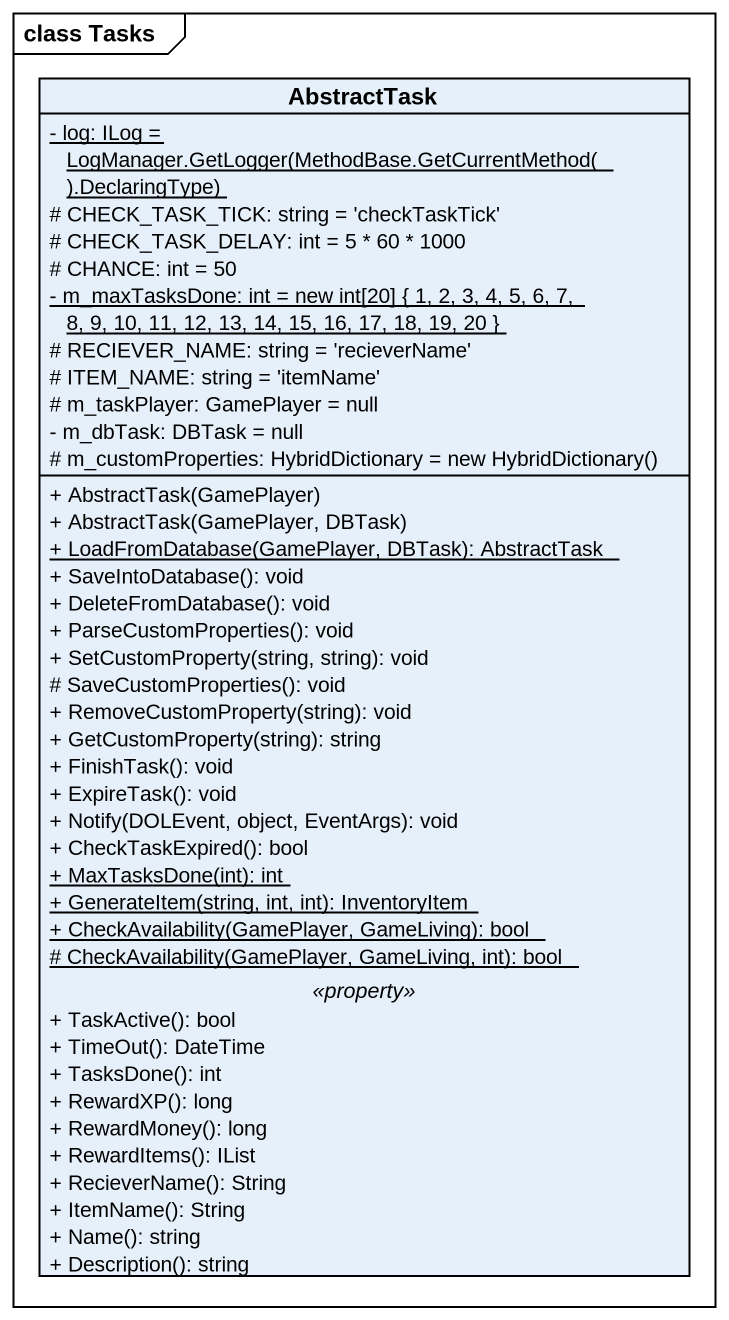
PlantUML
@startuml
mainframe class Tasks
hide circle
hide empty members
skinparam classAttributeIconSize 0
class AbstractTask {
  {static} {field} - log: ILog = LogManager.GetLogger(MethodBase.GetCurrentMethod().DeclaringType)
  # CHECK_TASK_TICK: string = 'checkTaskTick'
  # CHECK_TASK_DELAY: int = 5 * 60 * 1000
  # CHANCE: int = 50
  {static} - m_maxTasksDone: int = new int[20] { 1, 2, 3, 4, 5, 6, 7, 8, 9, 10, 11, 12, 13, 14, 15, 16, 17, 18, 19, 20 }
  # RECIEVER_NAME: string = 'recieverName'
  # ITEM_NAME: string = 'itemName'
  # m_taskPlayer: GamePlayer = null
  - m_dbTask: DBTask = null
  {field} # m_customProperties: HybridDictionary = new HybridDictionary()
  --
  + AbstractTask(GamePlayer)
  + AbstractTask(GamePlayer, DBTask)
  {static} + LoadFromDatabase(GamePlayer, DBTask): AbstractTask
  + SaveIntoDatabase(): void
  + DeleteFromDatabase(): void
  + ParseCustomProperties(): void
  + SetCustomProperty(string, string): void
  # SaveCustomProperties(): void
  + RemoveCustomProperty(string): void
  + GetCustomProperty(string): string
  + FinishTask(): void
  + ExpireTask(): void
  + Notify(DOLEvent, object, EventArgs): void
  + CheckTaskExpired(): bool
  {static} + MaxTasksDone(int): int
  {static} + GenerateItem(string, int, int): InventoryItem
  {static} + CheckAvailability(GamePlayer, GameLiving): bool
  {static} # CheckAvailability(GamePlayer, GameLiving, int): bool
  .. <<property>> ..
  + TaskActive(): bool
  + TimeOut(): DateTime
  + TasksDone(): int
  + RewardXP(): long
  + RewardMoney(): long
  + RewardItems(): IList
  + RecieverName(): String
  + ItemName(): String
  + Name(): string
  + Description(): string
}
@enduml
